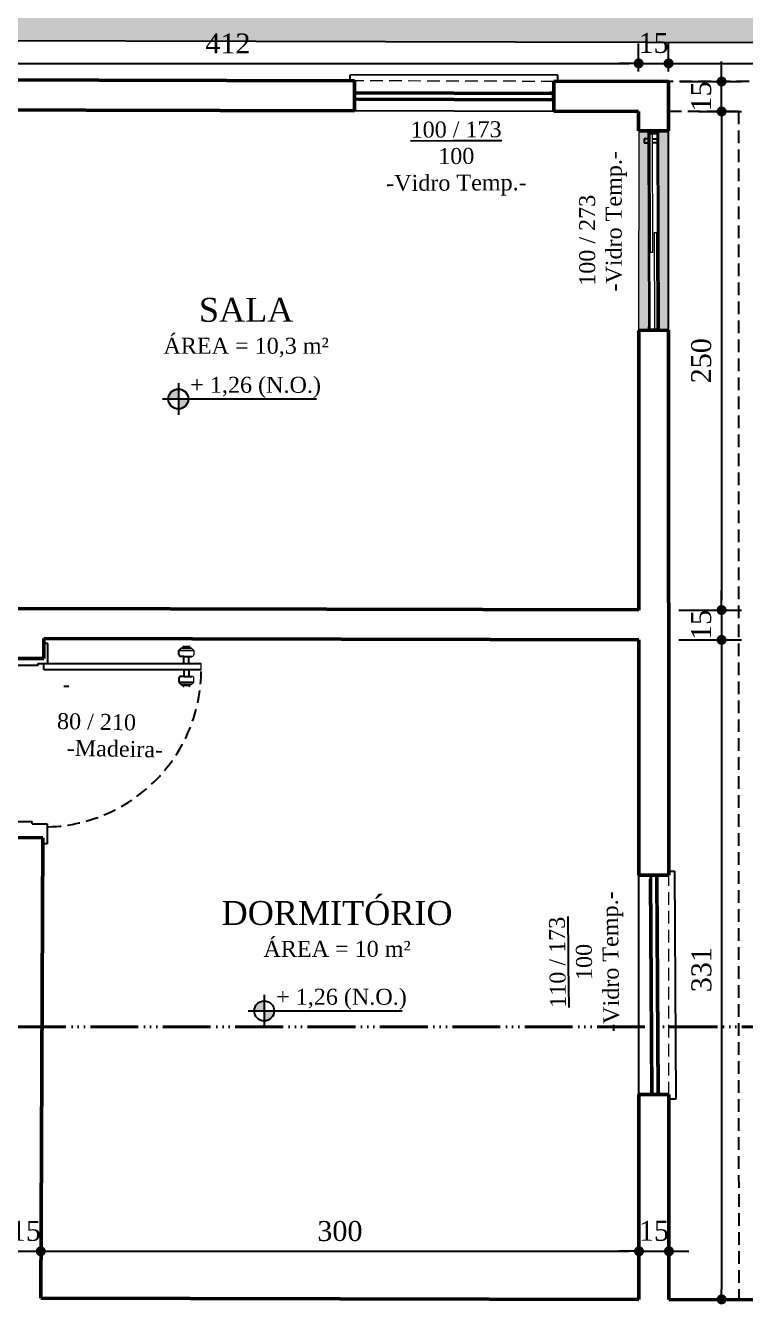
# Model space of a CAD drawing. Header units: millimetres. Extents: x 103208 to 171806, y -164 to 10038.
# Drawn here: x 114765 to 115126, y 6947 to 7588 of the extents above; entities that cross this region are included whole.
import ezdxf

# ---------------------------------------------------------------- set-up
doc = ezdxf.new("R2010")
doc.units = ezdxf.units.MM
doc.linetypes.add('ACAD_ISO06W100', pattern=[36, 24, -3, 0, -3, 0, -3, 0, -3])
doc.linetypes.add('HIDDEN', pattern=[9.525, 6.35, -3.175])
for name, color, linetype in [('ACESSORIOS', 2, 'Continuous'), ('COZINHA', 2, 'Continuous'), ('Hachuria - Moveis', 1, 'Continuous'), ('Piso', 55, 'Continuous'), ('PN010', 1, 'Continuous'), ('PORTAS', 3, 'Continuous'), ('Portas-Cotas', 2, 'Continuous'), ('Portas-Projeção', 55, 'HIDDEN'), ('Projeção Janela - Viga', 1, 'HIDDEN'), ('Texto', 2, 'Continuous')]:
    doc.layers.add(name, color=color, linetype=linetype)
for name, color, linetype, lineweight in [('Corte Planta', 4, 'ACAD_ISO06W100', 40), ('Hachura', 1, 'Continuous', 9), ('Moveis', 1, 'Continuous', 9), ('Parede Baixa', 5, 'Continuous', 50), ('Pisos Externos', 15, 'Continuous', 9), ('Portas - Janelas', 2, 'Continuous', 20), ('Projeção Janela', 15, 'HIDDEN', 9)]:
    doc.layers.add(name, color=color, linetype=linetype, lineweight=lineweight)
doc.styles.add('Valéria', font='romantic.ttf', dxfattribs={"height": 10})
doc.dimstyles.new('Cota - 50', dxfattribs={"dimtxt": 10, "dimasz": 5, "dimexe": 10, "dimexo": 20, "dimgap": 5, "dimtad": 1, "dimtxsty": 'Valéria', "dimblk": 'DOT', "dimcen": 0, "dimclrd": 12, "dimclre": 12, "dimclrt": 2, "dimazin": 2, "dimtfac": 1, "dimtix": 1, "dimtmove": 0, "dimatfit": 3, "dimldrblk": 'DOT', "dimfxl": 1, "dimarcsym": 0})

# ---------------------------------------------------------------- blocks, each defined once
blk = doc.blocks.new('_Dot')
at = {"color": 0, "linetype": 'ByBlock', "lineweight": -2}
blk.add_line((-0.5, 0), (-1, 0), dxfattribs=at)
at = {"color": 0, "linetype": 'ByBlock', "const_width": 0.5}
blk.add_lwpolyline([(-0.25, 0, 1), (0.25, 0, 1)], format="xyb", close=True, dxfattribs=at)
blk = doc.blocks.new('*D728')
at = {"color": 12, "lineweight": -2, "transparency": 16777216}
for p, q in [((115092.74, 7280.25), (115124.26, 7280.25)), ((115114.26, 7275.25), (115114.26, 6954.54)), ((115092.84, 6949.54), (115124.26, 6949.54))]:
    blk.add_line(p, q, dxfattribs=at)
at = {"layer": 'Defpoints', "color": 0, "transparency": 16777216}
for p in [(115072.74, 7280.25, 9825), (115072.84, 6949.54, 9825), (115114.26, 6949.54)]:
    blk.add_point(p, dxfattribs=at)
at = {"color": 12, "lineweight": -2, "transparency": 16777216, "xscale": 5, "yscale": 5, "zscale": 5}
for p, rotation in [((115114.26, 7280.25), 90), ((115114.26, 6949.54), 270)]:
    blk.add_blockref('_Dot', p, dxfattribs=dict(at, rotation=rotation))
at = {"color": 2, "transparency": 16777216, "insert": (115104.16, 7114.89), "char_height": 10, "attachment_point": 5, "rotation": 90, "style": 'Valéria'}
blk.add_mtext('331', dxfattribs=at)
blk = doc.blocks.new('*D730')
at = {"color": 12, "lineweight": -2, "transparency": 16777216}
for p, q in [((115114.26, 7565.25), (115114.26, 7570.25)), ((115093.55, 7560.25), (115124.26, 7560.25)), ((115114.26, 7545.23), (115114.26, 7560.25)), ((115102.66, 7545.23), (115124.26, 7545.23)), ((115114.26, 7540.23), (115114.26, 7535.23))]:
    blk.add_line(p, q, dxfattribs=at)
at = {"layer": 'Defpoints', "color": 0, "transparency": 16777216}
for p in [(115073.55, 7560.25, 9825), (115114.26, 7560.25), (115082.66, 7545.23, 9825)]:
    blk.add_point(p, dxfattribs=at)
at = {"color": 12, "lineweight": -2, "transparency": 16777216, "xscale": 5, "yscale": 5, "zscale": 5}
for p, rotation in [((115114.26, 7560.25), 270), ((115114.26, 7545.23), 90)]:
    blk.add_blockref('_Dot', p, dxfattribs=dict(at, rotation=rotation))
at = {"color": 2, "transparency": 16777216, "insert": (115104.07, 7552.74), "char_height": 10, "attachment_point": 5, "rotation": 90, "style": 'Valéria'}
blk.add_mtext('15', dxfattribs=at)
blk = doc.blocks.new('*D736')
at = {"color": 12, "lineweight": -2, "transparency": 16777216}
for p, q in [((114757.84, 6970.18), (114757.84, 6983.67)), ((114772.84, 6970.15), (114772.84, 6983.67)), ((114752.84, 6973.67), (114747.84, 6973.67)), ((114757.84, 6973.67), (114772.84, 6973.67)), ((114777.84, 6973.67), (114782.84, 6973.67))]:
    blk.add_line(p, q, dxfattribs=at)
at = {"layer": 'Defpoints', "color": 0, "transparency": 16777216}
for p in [(114772.84, 6973.67), (114757.84, 6950.18, 9825), (114772.84, 6950.15, 9825)]:
    blk.add_point(p, dxfattribs=at)
at = {"color": 12, "lineweight": -2, "transparency": 16777216, "xscale": 5, "yscale": 5, "zscale": 5}
blk.add_blockref('_Dot', (114757.84, 6973.67), dxfattribs=at)
at = {"color": 12, "lineweight": -2, "transparency": 16777216, "xscale": 5, "yscale": 5, "zscale": 5, "rotation": 180}
blk.add_blockref('_Dot', (114772.84, 6973.67), dxfattribs=at)
at = {"color": 2, "transparency": 16777216, "insert": (114765.34, 6983.86), "char_height": 10, "attachment_point": 5, "style": 'Valéria'}
blk.add_mtext('15', dxfattribs=at)
blk = doc.blocks.new('*D737')
at = {"color": 12, "lineweight": -2, "transparency": 16777216}
for p, q in [((114772.84, 6970.15), (114772.84, 6983.67)), ((115072.84, 6969.51), (115072.84, 6983.67)), ((114777.84, 6973.67), (115067.84, 6973.67))]:
    blk.add_line(p, q, dxfattribs=at)
at = {"layer": 'Defpoints', "color": 0, "transparency": 16777216}
for p in [(115072.84, 6973.67), (114772.84, 6950.15, 9825), (115072.84, 6949.51, -364076.28)]:
    blk.add_point(p, dxfattribs=at)
at = {"color": 12, "lineweight": -2, "transparency": 16777216, "xscale": 5, "yscale": 5, "zscale": 5, "rotation": 180}
blk.add_blockref('_Dot', (114772.84, 6973.67), dxfattribs=at)
at = {"color": 12, "lineweight": -2, "transparency": 16777216, "xscale": 5, "yscale": 5, "zscale": 5}
blk.add_blockref('_Dot', (115072.84, 6973.67), dxfattribs=at)
at = {"color": 2, "transparency": 16777216, "insert": (114922.84, 6983.78), "char_height": 10, "attachment_point": 5, "style": 'Valéria'}
blk.add_mtext('300', dxfattribs=at)
blk = doc.blocks.new('*D738')
at = {"color": 12, "lineweight": -2, "transparency": 16777216}
for p, q in [((115072.84, 6969.51), (115072.84, 6983.69)), ((115087.84, 6969.51), (115087.84, 6983.69)), ((115067.84, 6973.69), (115062.84, 6973.69)), ((115072.84, 6973.69), (115087.84, 6973.69)), ((115092.84, 6973.69), (115097.84, 6973.69))]:
    blk.add_line(p, q, dxfattribs=at)
at = {"layer": 'Defpoints', "color": 0, "transparency": 16777216}
for p in [(115087.84, 6973.69), (115072.84, 6949.51, -364076.28), (115087.84, 6949.51, 9825)]:
    blk.add_point(p, dxfattribs=at)
at = {"color": 12, "lineweight": -2, "transparency": 16777216, "xscale": 5, "yscale": 5, "zscale": 5}
blk.add_blockref('_Dot', (115072.84, 6973.69), dxfattribs=at)
at = {"color": 12, "lineweight": -2, "transparency": 16777216, "xscale": 5, "yscale": 5, "zscale": 5, "rotation": 180}
blk.add_blockref('_Dot', (115087.84, 6973.69), dxfattribs=at)
at = {"color": 2, "transparency": 16777216, "insert": (115080.34, 6983.88), "char_height": 10, "attachment_point": 5, "style": 'Valéria'}
blk.add_mtext('15', dxfattribs=at)
blk = doc.blocks.new('*D781')
at = {"color": 12, "lineweight": -2, "transparency": 16777216}
for p, q in [((114660.68, 7566.26), (114660.68, 7579.34)), ((115072.66, 7565.25), (115072.66, 7579.34)), ((114665.68, 7569.34), (115067.66, 7569.34))]:
    blk.add_line(p, q, dxfattribs=at)
at = {"layer": 'Defpoints', "color": 0, "transparency": 16777216}
for p in [(115072.66, 7569.34), (114660.68, 7546.26, 9825), (115072.66, 7545.25, 9825)]:
    blk.add_point(p, dxfattribs=at)
at = {"color": 12, "lineweight": -2, "transparency": 16777216, "xscale": 5, "yscale": 5, "zscale": 5, "rotation": 180}
blk.add_blockref('_Dot', (114660.68, 7569.34), dxfattribs=at)
at = {"color": 12, "lineweight": -2, "transparency": 16777216, "xscale": 5, "yscale": 5, "zscale": 5}
blk.add_blockref('_Dot', (115072.66, 7569.34), dxfattribs=at)
at = {"color": 2, "transparency": 16777216, "insert": (114866.67, 7579.34), "char_height": 10, "attachment_point": 5, "style": 'Valéria'}
blk.add_mtext('412', dxfattribs=at)
blk = doc.blocks.new('*D782')
at = {"color": 12, "lineweight": -2, "transparency": 16777216}
for p, q in [((115072.66, 7565.23), (115072.66, 7579.34)), ((115087.66, 7565.23), (115087.66, 7579.34)), ((115067.66, 7569.34), (115062.66, 7569.34)), ((115072.66, 7569.34), (115087.66, 7569.34)), ((115092.66, 7569.34), (115097.66, 7569.34))]:
    blk.add_line(p, q, dxfattribs=at)
at = {"layer": 'Defpoints', "color": 0, "transparency": 16777216}
for p in [(115087.66, 7569.34), (115072.66, 7545.23, -488710.04), (115087.66, 7545.23, -488710.04)]:
    blk.add_point(p, dxfattribs=at)
at = {"color": 12, "lineweight": -2, "transparency": 16777216, "xscale": 5, "yscale": 5, "zscale": 5}
blk.add_blockref('_Dot', (115072.66, 7569.34), dxfattribs=at)
at = {"color": 12, "lineweight": -2, "transparency": 16777216, "xscale": 5, "yscale": 5, "zscale": 5, "rotation": 180}
blk.add_blockref('_Dot', (115087.66, 7569.34), dxfattribs=at)
at = {"color": 2, "transparency": 16777216, "insert": (115080.16, 7579.53), "char_height": 10, "attachment_point": 5, "style": 'Valéria'}
blk.add_mtext('15', dxfattribs=at)
blk = doc.blocks.new('*D783')
at = {"color": 12, "lineweight": -2, "transparency": 16777216}
for p, q in [((115114.26, 7300.25), (115114.26, 7305.25)), ((115092.73, 7295.25), (115124.26, 7295.25)), ((115114.26, 7295.25), (115114.26, 7280.25)), ((115092.74, 7280.25), (115124.26, 7280.25)), ((115114.26, 7275.25), (115114.26, 7270.25))]:
    blk.add_line(p, q, dxfattribs=at)
at = {"layer": 'Defpoints', "color": 0, "transparency": 16777216}
for p in [(115072.73, 7295.25, 9825), (115072.74, 7280.25, 9825), (115114.26, 7280.25)]:
    blk.add_point(p, dxfattribs=at)
at = {"color": 12, "lineweight": -2, "transparency": 16777216, "xscale": 5, "yscale": 5, "zscale": 5}
for p, rotation in [((115114.26, 7295.25), 270), ((115114.26, 7280.25), 90)]:
    blk.add_blockref('_Dot', p, dxfattribs=dict(at, rotation=rotation))
at = {"color": 2, "transparency": 16777216, "insert": (115104.07, 7287.75), "char_height": 10, "attachment_point": 5, "rotation": 90, "style": 'Valéria'}
blk.add_mtext('15', dxfattribs=at)
blk = doc.blocks.new('*D784')
at = {"color": 12, "lineweight": -2, "transparency": 16777216}
for p, q in [((115087.66, 7580.22), (115087.66, 7579.34)), ((115588.04, 7580.2), (115588.04, 7579.34)), ((115092.66, 7569.34), (115583.04, 7569.34))]:
    blk.add_line(p, q, dxfattribs=at)
at = {"layer": 'Defpoints', "color": 0, "transparency": 16777216}
for p in [(115588.04, 7569.34), (115087.66, 7560.22, 9825), (115588.04, 7560.2)]:
    blk.add_point(p, dxfattribs=at)
at = {"color": 12, "lineweight": -2, "transparency": 16777216, "xscale": 5, "yscale": 5, "zscale": 5, "rotation": 180}
blk.add_blockref('_Dot', (115087.66, 7569.34), dxfattribs=at)
at = {"color": 12, "lineweight": -2, "transparency": 16777216, "xscale": 5, "yscale": 5, "zscale": 5}
blk.add_blockref('_Dot', (115588.04, 7569.34), dxfattribs=at)
at = {"color": 2, "transparency": 16777216, "insert": (115337.85, 7580.48), "char_height": 10, "attachment_point": 5, "style": 'Valéria'}
blk.add_mtext('500,38', dxfattribs=at)
blk = doc.blocks.new('*D1013')
at = {"color": 12, "lineweight": -2, "transparency": 16777216}
for p, q in [((115107.66, 7545.22), (115124.26, 7545.22)), ((115114.26, 7540.22), (115114.26, 7300.25)), ((115107.66, 7295.25), (115124.26, 7295.25))]:
    blk.add_line(p, q, dxfattribs=at)
at = {"layer": 'Defpoints', "color": 0, "transparency": 16777216}
for p in [(115087.66, 7545.22, -488710.04), (115087.66, 7295.25), (115114.26, 7295.25)]:
    blk.add_point(p, dxfattribs=at)
at = {"color": 12, "lineweight": -2, "transparency": 16777216, "xscale": 5, "yscale": 5, "zscale": 5}
for p, rotation in [((115114.26, 7545.22), 90), ((115114.26, 7295.25), 270)]:
    blk.add_blockref('_Dot', p, dxfattribs=dict(at, rotation=rotation))
at = {"color": 2, "transparency": 16777216, "insert": (115104.07, 7420.23), "char_height": 10, "attachment_point": 5, "rotation": 90, "style": 'Valéria'}
blk.add_mtext('250', dxfattribs=at)

msp = doc.modelspace()

# ---------------------------------------------------------------- hatches: boundary and pattern name
h = msp.add_hatch()
h.set_pattern_fill('GRASS2', color=74, scale=15, pattern_type=2)
h.set_pattern_definition([(360, (4.5, 0.3), (15, 15), [2.25, -0.45, 0.6, -0.45, 2.25, -9]), (360, (3.75, 0.75), (15, 15), [1.5, -1.125, 2.25, -1.125, 1.5, -7.5]), (360, (9, 6.75), (15, 15), [1.875, -0.75, 1.875, -10.5]), (360, (1.5, 9.75), (15, 15), [0.75, -1.5, 0.75, -12]), (90, (3, 9.75), (-15, 15), [1.35, -13.65]), (90, (7.5, 0.75), (-15, 15), [1.5, -13.5]), (90, (11.25, 6.75), (-15, 15), [1.5, -13.5]), (45, (9.45, 0.6), (1e-14, 15), [1.5, -19.7132034]), (135, (5.55, 0.6), (-15, 1e-14), [1.5, -19.7132034]), (63.434949, (9, 0.675), (8e-10, 15), [1.5, -32.0410197]), (75.9637565, (8.25, 0.75), (5e-10, 15), [1.5, -60.3465844]), (75.9637565, (12, 6.75), (5e-10, 15), [1.2, -60.6465844]), (75.9637565, (3.3, 9.75), (5e-10, 15), [1.05, -60.7965844]), (104.0362435, (6.75, 0.75), (-5e-10, 15), [1.5, -60.3465844]), (104.0362435, (10.5, 6.75), (-5e-10, 15), [1.2, -60.6465844]), (104.0362435, (2.7, 9.75), (-5e-10, 15), [1.05, -60.7965844]), (116.565051, (6, 0.675), (-6e-09, 15), [1.5, -32.041002])])
h.paths.add_polyline_path([(115558.74286, 7055.28943), (115588.89213, 7055.28943), (115588.89213, 7105.34423), (115558.74286, 7105.34423)])
h.paths.add_polyline_path([(115588.62067, 7255.34398), (115561.6835, 7255.39765), (115561.6835, 7305.34616), (115588.62067, 7305.29249)])
h.paths.add_polyline_path([(115147.70183, 7465.01001), (115588.3536, 7465.01001), (115588.34842, 7405.34374), (115147.69665, 7405.34374)])
h.paths.add_polyline_path([(115147.57019, 7579.80891), (114118.99809, 7582.27768), (114119.06417, 7712.59049), (115147.63613, 7710.11433)])
h.paths.add_polyline_path([(115285.17916, 7653.68543), (115285.17916, 7622.27658), (115175.65863, 7622.27658), (115175.65863, 7653.68543)], flags=16)
h.paths.add_polyline_path([(115147.63613, 7710.11433), (115147.65256, 7564.61019), (115588.03987, 7565.4095), (115588.05832, 7589.5626), (115549.0546, 7618.68891), (115519.67202, 7637.22823), (115484.34953, 7656.17906), (115444.76615, 7673.57072), (115403.55146, 7687.79001), (115364.74822, 7697.83994), (115325.6572, 7704.88435), (115289.95946, 7708.722)])
at = {"layer": 'Pisos Externos'}
h = msp.add_hatch(dxfattribs=at)
h.set_pattern_fill('AR-SAND', color=256, scale=0.05, angle=225.08857545)
h.set_pattern_definition([(262.5885755, (121935.07, -56523.2945), (1.78949214, -1.67100301), [0, -1.9304, 0, -2.159, 0, -2.06375]), (232.5885755, (121935.07, -56523.2945), (0.95142842, -4.12219834), [0, -1.0414, 0, -1.7399, 0, -0.66675]), (192.5885755, (121936.173, -56522.1882), (-2.78716461, -2.80597368), [0, -0.635, 0, -2.286, 0, -2.9845]), (182.5885755, (121936.173, -56522.1882), (-1.90601143, -3.49070464), [0, -0.3175, 0, -1.4986, 0, -1.7145])])
h.paths.add_polyline_path([(115087.37865, 7435.49535), (115087.66404, 7535.4903), (115082.47889, 7535.50093), (115082.48161, 7532.53551), (115082.70953, 7435.48884), (115082.37867, 7435.48361)])
h.paths.add_polyline_path([(115077.78893, 7435.49253), (115077.70884, 7435.77599), (115077.48162, 7532.52377), (115077.47895, 7535.51118), (115072.99044, 7535.52038), (115072.78894, 7435.48079)])
at = {"layer": 'Portas - Janelas'}
h = msp.add_hatch(color=256, dxfattribs=at)
edge = h.paths.add_edge_path()
edge.add_arc((114841.84034, 7401.05821), 5, 90, 180)
edge.add_line((114836.84034, 7401.05821), (114841.84034, 7401.05821))
edge.add_line((114841.84034, 7401.05821), (114841.84034, 7406.05821))
edge = h.paths.add_edge_path()
edge.add_arc((114841.84034, 7401.05821), 5, 270, 360)
edge.add_line((114846.84034, 7401.05821), (114841.84034, 7401.05821))
edge.add_line((114841.84034, 7401.05821), (114841.84034, 7396.05821))
h = msp.add_hatch(color=256, dxfattribs=at)
edge = h.paths.add_edge_path()
edge.add_arc((114884.88069, 7094.22383), 5, 90, 180)
edge.add_line((114879.88069, 7094.22383), (114884.88069, 7094.22383))
edge.add_line((114884.88069, 7094.22383), (114884.88069, 7099.22383))
edge = h.paths.add_edge_path()
edge.add_arc((114884.88069, 7094.22383), 5, 270, 360)
edge.add_line((114889.88069, 7094.22383), (114884.88069, 7094.22383))
edge.add_line((114884.88069, 7094.22383), (114884.88069, 7089.22383))

# ---------------------------------------------------------------- linework, layer by layer
msp.add_line((114118.63052, 7582.27856, 134458.76029), (115147.57019, 7579.80891, 134458.76029))
at = {"layer": 'ACESSORIOS'}
for p, q in [((114927.96097, 7560.5478, 9825), (114927.96494, 7563.54724, 9825)), ((115032.07899, 7563.36048, 9825), (114927.96494, 7563.54724, 9825)), ((115030.075, 7545.29746, 9825), (114930.1156, 7545.60196, 9825)), ((114776.32866, 7278.48298, 9825), (114774.3644, 7278.48298, 9825)), ((115087.77316, 7164.24005, -488710.04118), (115090.74877, 7164.23612, -488710.04118)), ((115091.41058, 7050.20362, -488710.04118), (115090.74877, 7164.23612, -488710.04118)), ((115072.80608, 7052.23786, -488710.04118), (115072.77375, 7162.23786, -488710.04118))]:
    msp.add_line(p, q, dxfattribs=at)
at = {"layer": 'ACESSORIOS', "color": 2, "linetype": 'Continuous'}
msp.add_line((114776.32866, 7268.48298, 9825), (114776.32866, 7278.48298, 9825), dxfattribs=at)
at = {"layer": 'Corte Planta'}
msp.add_line((115765.52896, 7086.27779), (112706.99498, 7086.27779), dxfattribs=at)
at = {"layer": 'COZINHA'}
for p, q in [((115032.07494, 7560.2926, 9825), (115032.07899, 7563.36048, 9825)), ((115087.80668, 7050.20838, -488710.04118), (115091.41058, 7050.20362, -488710.04118))]:
    msp.add_line(p, q, dxfattribs=at)
at = {"layer": 'Hachura'}
for p, q in [((114930.07444, 7555.07377, 9825), (114932.00107, 7555.07395, 9825)), ((114930.50112, 7554.57381, 9825), (114932.00112, 7554.57395, 9825)), ((114930.5014, 7551.57381, 9825), (114930.50112, 7554.57381, 9825)), ((114930.07444, 7551.07377, 9825), (114932.00144, 7551.07395, 9825)), ((114930.50117, 7554.07381, 9825), (115029.60638, 7553.71622, 9825)), ((114930.50135, 7552.07381, 9825), (115029.60656, 7551.71622, 9825)), ((114930.5014, 7551.57381, 9825), (114932.0014, 7551.57395, 9825)), ((115078.27386, 7162.24006, -488710.04118), (115078.27405, 7160.22106, -488710.04118)), ((115078.77391, 7161.72111, -488710.04118), (115081.77391, 7161.72139, -488710.04118)), ((115078.77391, 7161.72111, -488710.04118), (115078.77405, 7160.22111, -488710.04118)), ((115079.86875, 7052.71842, -488710.04118), (115079.27391, 7161.72116, -488710.04118)), ((115081.86875, 7052.7186, -488710.04118), (115081.26849, 7161.72134, -488710.04118)), ((115081.77391, 7161.72139, -488710.04118), (115081.77405, 7160.22139, -488710.04118)), ((115082.27386, 7162.25384, -488710.04118), (115082.27405, 7160.22143, -488710.04118))]:
    msp.add_line(p, q, dxfattribs=at)
at = {"layer": 'Hachura', "elevation": -488710.04118}
for points in [[(115078.61784, 7474.52628), (115078.4781, 7534.02612)], [(115079.47809, 7534.02846), (115079.61783, 7474.52863), (115078.61784, 7474.52628)], [(115080.70849, 7435.92947), (115080.59435, 7484.53095), (115081.59434, 7484.5333), (115081.70849, 7435.93181)]]:
    msp.add_lwpolyline(points, dxfattribs=at)
at = {"layer": 'Hachuria - Moveis'}
for p, q in [((115030.07444, 7554.71626, 9825), (115028.10628, 7554.71608, 9825)), ((115029.60633, 7554.21622, 9825), (115028.10633, 7554.21608, 9825)), ((115029.60661, 7551.21622, 9825), (115029.60633, 7554.21622, 9825)), ((115029.60661, 7551.21622, 9825), (115028.10661, 7551.21608, 9825)), ((115030.07444, 7550.71626, 9825), (115028.10665, 7550.71608, 9825)), ((115077.47467, 7535.48346, -488710.04118), (115077.48169, 7532.49604, -488710.04118)), ((115082.47471, 7535.47321, -488710.04118), (115082.48167, 7532.50778, -488710.04118)), ((115077.98169, 7532.49721, -488710.04118), (115077.48169, 7532.49604, -488710.04118)), ((115081.97815, 7534.0066, -488710.04118), (115077.97816, 7533.99721, -488710.04118)), ((115077.97816, 7533.99721, -488710.04118), (115077.98169, 7532.49721, -488710.04118)), ((115081.97815, 7534.0066, -488710.04118), (115081.98167, 7532.50661, -488710.04118)), ((115081.98167, 7532.50661, -488710.04118), (115082.48167, 7532.50778, -488710.04118)), ((115078.20497, 7437.42359, -488710.04118), (115077.70498, 7437.42242, -488710.04118)), ((115077.70952, 7435.48551, -488710.04118), (115077.70498, 7437.42242, -488710.04118)), ((115078.2085, 7435.92359, -488710.04118), (115078.20497, 7437.42359, -488710.04118)), ((115082.20849, 7435.93299, -488710.04118), (115078.2085, 7435.92359, -488710.04118)), ((115082.20496, 7437.43298, -488710.04118), (115082.70496, 7437.43416, -488710.04118)), ((115082.20849, 7435.93299, -488710.04118), (115082.20496, 7437.43298, -488710.04118)), ((115082.70953, 7435.48884, -488710.04118), (115082.70496, 7437.43416, -488710.04118)), ((115078.8688, 7052.23676, -488710.04118), (115078.86862, 7054.21832, -488710.04118)), ((115079.36875, 7052.71837, -488710.04118), (115079.36862, 7054.21837, -488710.04118)), ((115082.36875, 7052.71865, -488710.04118), (115082.36862, 7054.21865, -488710.04118)), ((115082.8688, 7052.25054, -488710.04118), (115082.86862, 7054.21869, -488710.04118)), ((115079.36875, 7052.71837, -488710.04118), (115082.36875, 7052.71865, -488710.04118))]:
    msp.add_line(p, q, dxfattribs=at)
for centre in [(114841.84034, 7401.05821), (114884.88069, 7094.22383)]:
    msp.add_circle(centre, 5, dxfattribs=at)
at = {"layer": 'Moveis'}
for p, q in [((114932.00107, 7555.07395, 9825), (114932.00112, 7554.57395, 9825)), ((115028.10628, 7554.71608, 9825), (115028.10633, 7554.21608, 9825)), ((114932.0014, 7551.57395, 9825), (114932.00144, 7551.07395, 9825)), ((115028.10661, 7551.21608, 9825), (115028.10665, 7550.71608, 9825)), ((115078.77405, 7160.22111, -488710.04118), (115078.27405, 7160.22106, -488710.04118)), ((115082.27405, 7160.22143, -488710.04118), (115081.77405, 7160.22139, -488710.04118)), ((115079.36862, 7054.21837, -488710.04118), (115078.86862, 7054.21832, -488710.04118)), ((115082.86862, 7054.21869, -488710.04118), (115082.36862, 7054.21865, -488710.04118))]:
    msp.add_line(p, q, dxfattribs=at)
at = {"layer": 'Parede Baixa'}
for p, q in [((114930.1156, 7545.60196, 9825), (114930.11119, 7560.60202, 9825)), ((115030.07414, 7545.29746, 9825), (115030.11105, 7560.3569, 9825)), ((115087.65677, 7560.21585, -488710.04118), (115087.66404, 7535.4903, -488710.04118)), ((115072.66117, 7545.25256, -239442.52059), (115072.66404, 7535.48589, -239442.52059)), ((115072.66118, 7545.22511, -488710.04118), (115072.66404, 7535.48589, -488710.04118)), ((115072.66404, 7535.48589, -364076.28088), (115087.66404, 7535.4903, -488710.04118)), ((115072.69343, 7435.4859, -364076.28088), (115087.69343, 7435.49031, -488710.04118)), ((115072.69343, 7435.4859, -488710.04118), (115072.73466, 7295.22418, -488710.04118)), ((115087.69343, 7435.49031, -488710.04118), (115087.77375, 7162.24227, -488710.04118)), ((114774.32866, 7270.98298, 9825), (114774.37632, 7280.98291, 9825)), ((115072.73906, 7280.25157, -488710.04118), (115072.77375, 7162.23786, -488710.04118)), ((114759.31505, 7271.01376, 9825), (114774.32866, 7270.98298, 9825)), ((114702.50135, 7181.2213, -114808.76029), (114773.93677, 7181.07487, -114808.76029)), ((114772.83608, 6950.15316, -114808.76029), (114773.93677, 7181.07487, -114808.76029)), ((115072.77375, 7162.23786, -488710.04118), (115087.77375, 7162.24227, -488710.04118)), ((115072.80608, 7052.23786, -488710.04118), (115087.80608, 7052.24227, -488710.04118)), ((115072.80608, 7052.23786, -364076.28088), (115072.83628, 6949.51478, -364076.28088)), ((115087.80608, 7052.24227, -488710.04118), (115087.83629, 6949.48403, -488710.04118)), ((114772.83608, 6950.15316, 9825), (115072.83627, 6949.53821, 9825)), ((115087.83628, 6949.50747, 9825), (115203.24635, 6949.2709, 9825))]:
    msp.add_line(p, q, dxfattribs=at)
at = {"layer": 'Parede Baixa', "elevation": 9825}
for points in [[(114481.33516, 7561.70204), (114930.11119, 7560.60202)], [(115030.11105, 7560.3569), (115087.65677, 7560.21585)], [(114660.67613, 7546.2624), (114930.1156, 7545.60196)], [(115030.07428, 7545.35695), (115072.66117, 7545.25256)], [(114759.44782, 7296.01954), (115072.73465, 7295.25163)], [(114774.37632, 7280.98291), (115072.73906, 7280.25157)]]:
    msp.add_lwpolyline(points, dxfattribs=at)
at = {"layer": 'Piso'}
for p, q in [((114932.00107, 7555.07395, 9825), (115028.10628, 7554.71608, 9825)), ((114932.00112, 7554.57395, 9825), (115028.10633, 7554.21608, 9825)), ((114932.0014, 7551.57395, 9825), (115028.10661, 7551.21608, 9825)), ((114932.00144, 7551.07395, 9825), (115028.10665, 7550.71608, 9825)), ((115077.48162, 7532.52377, -488710.04118), (115077.70952, 7435.48737, -488710.04118)), ((115078.2085, 7435.92359, -488710.04118), (115077.98162, 7532.52495, -488710.04118)), ((115081.98161, 7532.53434, -488710.04118), (115082.20849, 7435.93299, -488710.04118)), ((115082.48161, 7532.53551, -488710.04118), (115082.70953, 7435.48884, -488710.04118)), ((115078.86862, 7054.21832, -488710.04118), (115078.27405, 7160.22106, -488710.04118)), ((115079.36862, 7054.21837, -488710.04118), (115078.77405, 7160.22111, -488710.04118)), ((115082.36862, 7054.21865, -488710.04118), (115081.77405, 7160.22139, -488710.04118)), ((115082.86862, 7054.21869, -488710.04118), (115082.27405, 7160.22143, -488710.04118))]:
    msp.add_line(p, q, dxfattribs=at)
at = {"layer": 'PN010'}
for p, q in [((115087.69343, 7435.49031, -488710.04118), (115087.66404, 7535.4903, -488710.04118)), ((115078.48411, 7531.46625, -488710.04118), (115075.48411, 7531.46384, -488710.04118)), ((115075.48411, 7531.46384, -488710.04118), (115075.48571, 7529.46384, -488710.04118)), ((115075.48571, 7529.46384, -488710.04118), (115078.48879, 7529.47089, -488710.04118)), ((115079.48411, 7531.46705, -488710.04118), (115082.48411, 7531.46946, -488710.04118)), ((115082.48571, 7529.46946, -488710.04118), (115079.48882, 7529.46242, -488710.04118)), ((115082.48411, 7531.46946, -488710.04118), (115082.48571, 7529.46946, -488710.04118)), ((114841.84034, 7409.05821), (114841.84034, 7393.05821)), ((114833.84034, 7401.05821), (114911.07009, 7401.05821)), ((114884.88069, 7102.22383), (114884.88069, 7086.22383)), ((114876.88069, 7094.22383), (114954.11045, 7094.22383))]:
    msp.add_line(p, q, dxfattribs=at)
at = {"layer": 'PORTAS', "color": 2, "linetype": 'Continuous'}
for p, q in [((114842.147, 7274.98298, 9825), (114843.29344, 7276.12943, 9825)), ((114842.147, 7272.98298, 9825), (114842.147, 7274.98298, 9825)), ((114842.21488, 7275.05087, 9825), (114842.28277, 7274.98298, 9825)), ((114844.647, 7271.98298, 9825), (114843.147, 7271.98298, 9825)), ((114843.29344, 7276.12943, 9825), (114844.147, 7276.48298, 9825)), ((114844.147, 7276.48298, 9825), (114847.647, 7276.48298, 9825)), ((114844.647, 7276.98298, 9825), (114847.147, 7276.98298, 9825)), ((114844.647, 7271.98298, 9825), (114847.147, 7271.98298, 9825)), ((114844.647, 7268.48298, 9825), (114844.647, 7271.98298, 9825)), ((114847.147, 7271.98298, 9825), (114848.647, 7271.98298, 9825)), ((114847.147, 7268.48298, 9825), (114847.147, 7271.98298, 9825)), ((114771.32866, 7267.48298, 9825), (114757.32866, 7267.48298, 9825)), ((114771.32866, 7268.48298, 9825), (114771.32866, 7267.48298, 9825)), ((114771.32866, 7268.48298, 9825), (114776.32866, 7268.48298, 9825)), ((114774.32866, 7265.48298, 9825), (114774.32866, 7268.48298, 9825)), ((114774.32866, 7268.48298, 9825), (114853.32866, 7268.48298, 9825)), ((114774.32866, 7265.48298, 9825), (114853.32866, 7265.48298, 9825)), ((114842.147, 7260.98298, 9825), (114842.147, 7258.98298, 9825)), ((114844.647, 7261.98298, 9825), (114843.147, 7261.98298, 9825)), ((114844.647, 7265.48298, 9825), (114844.647, 7261.98298, 9825)), ((114844.647, 7261.98298, 9825), (114847.147, 7261.98298, 9825)), ((114847.147, 7265.48298, 9825), (114847.147, 7261.98298, 9825)), ((114847.147, 7261.98298, 9825), (114848.647, 7261.98298, 9825)), ((114784.42996, 7257.11089, 134458.76029), (114786.92996, 7257.11089, 134458.76029)), ((114842.147, 7258.98298, 9825), (114843.29344, 7257.83654, 9825)), ((114842.147, 7258.98298, 9825), (114849.647, 7258.98298, 9825)), ((114843.29344, 7257.83654, 9825), (114844.147, 7257.48298, 9825)), ((114844.147, 7257.48298, 9825), (114847.647, 7257.48298, 9825)), ((114768.54764, 7189.02197, 9825), (114756.51444, 7189.02197, 9825)), ((114768.54764, 7188.0204, 9825), (114768.54764, 7189.02197, 9825)), ((114768.54764, 7188.0204, 9825), (114775.96322, 7188.0204, 9825)), ((114775.96322, 7188.0204, 9825), (114775.96322, 7178.0204, 9825)), ((114775.96322, 7178.0204, 9825), (114773.92221, 7178.0204, 9825))]:
    msp.add_line(p, q, dxfattribs=at)
for centre, radius, start, end in [((114843.147, 7272.98298, 9825), 1, 180, 270), ((114844.647, 7276.48298, 9825), 0.5, 90, 180), ((114847.147, 7276.48298, 9825), 0.5, 0, 90), ((114843.147, 7260.98298, 9825), 1, 90, 180), ((114844.647, 7257.48298, 9825), 0.5, 180, 270), ((114847.147, 7257.48298, 9825), 0.5, 270, 0)]:
    msp.add_arc(centre, radius, start, end, dxfattribs=at)
at = {"layer": 'Portas - Janelas'}
for p, q in [((115072.78539, 7435.48592, -488710.04118), (115072.99044, 7535.52038, -488710.04118)), ((114848.50055, 7276.12943, 9825), (114848.647, 7275.98298, 9825)), ((114848.647, 7275.98298, 9825), (114849.647, 7274.98298, 9825)), ((114849.647, 7274.98298, 9825), (114849.647, 7272.90292, 9825)), ((114853.32866, 7265.48298, 9825), (114853.32866, 7268.48298, 9825)), ((114849.647, 7258.98298, 9825), (114849.647, 7261.11258, 9825)), ((114848.50055, 7257.83654, 9825), (114848.647, 7257.98298, 9825)), ((114848.647, 7257.98298, 9825), (114849.647, 7258.98298, 9825))]:
    msp.add_line(p, q, dxfattribs=at)
at = {"layer": 'Portas - Janelas', "color": 2, "linetype": 'Continuous'}
for p, q in [((114842.147, 7274.98298, 9825), (114849.647, 7274.98298, 9825)), ((114843.147, 7275.98298, 9825), (114848.647, 7275.98298, 9825)), ((114848.50055, 7276.12943, 9825), (114847.647, 7276.48298, 9825)), ((114843.147, 7257.98298, 9825), (114848.647, 7257.98298, 9825)), ((114848.50055, 7257.83654, 9825), (114847.647, 7257.48298, 9825))]:
    msp.add_line(p, q, dxfattribs=at)
at = {"layer": 'Portas - Janelas'}
for centre, radius, start, end in [((114848.6627, 7272.9694, 9825), 0.98654, 269.08815212, 356.13605368), ((114848.731, 7261.06984, 9825), 0.917, 2.6710001, 95.25582604)]:
    msp.add_arc(centre, radius, start, end, dxfattribs=at)
at = {"layer": 'Portas-Projeção'}
msp.add_arc((114774.32866, 7265.48298, 9825), 79, 271.75221557, 0, dxfattribs=at)
at = {"layer": 'Projeção Janela'}
for p, q in [((115030.1109, 7560.29742, 9825), (114930.11119, 7560.60202, 9825)), ((115087.80608, 7052.24227, -488710.04118), (115087.77375, 7162.24227, -488710.04118))]:
    msp.add_line(p, q, dxfattribs=at)
at = {"layer": 'Projeção Janela - Viga'}
for p, q in [((115137.65677, 7560.23055, -488710.04118), (115087.65677, 7560.21585, -488710.04118)), ((115122.66118, 7545.22614, -488710.04118), (115087.66118, 7545.21585, -488710.04118)), ((115122.66118, 7545.22614, -488710.04118), (115122.8363, 6949.43572, -488710.04118))]:
    msp.add_line(p, q, dxfattribs=at)

# ---------------------------------------------------------------- texts
at = {"layer": 'Portas-Cotas', "char_height": 8, "attachment_point": 1, "style": 'Valéria'}
for s, insert, rotation in [('\\pxqc;{\\L100 / 173\\P}100\\P-Vidro Temp.-', (114906.09852, 7539.78505), 0.33563442), ('\\pxqc;{\\L110 / 173\\P}100\\P-Vidro Temp.-', (115028.83935, 7043.55795, -249267.52059), 90.69731167)]:
    msp.add_mtext_dynamic_manual_height_columns(s, width=150, gutter_width=50, heights=[0], dxfattribs=dict(at, insert=insert, rotation=rotation))
at = {"layer": 'Portas-Cotas', "char_height": 8, "attachment_point": 5, "style": 'Valéria'}
for s, insert, rotation in [('\\pxi-2.3669;100 / 273\\P\\pi0;-Vidro Temp.-', (115054.80216, 7490.12084, -9825), 90.07942824), ('\\pxi-2.3669;80 / 210\\P\\pi0;-Madeira-', (114810.13534, 7232.31039), 358.92549901)]:
    msp.add_mtext(s, dxfattribs=dict(at, insert=insert, rotation=rotation))
at = {"layer": 'Portas-Cotas', "char_height": 12, "attachment_point": 2, "style": 'Valéria'}
for s, insert in [('SALA\\P{\\H0.6667x;ÁREA = 10,3 m²}', (114875.81948, 7451.76743)), ('DORMITÓRIO\\P{\\H0.6667x;ÁREA = 10 m²}', (114921.42854, 7149.32987, -9825))]:
    msp.add_mtext(s, dxfattribs=dict(at, insert=insert))
at = {"layer": 'Texto', "char_height": 8, "attachment_point": 1, "style": 'Valéria'}
for insert in [(114847.80382, 7412.16472), (114890.84418, 7105.33034)]:
    msp.add_mtext('+ 1,26 (N.O.)', dxfattribs=dict(at, insert=insert))

# ---------------------------------------------------------------- dimensions: what is measured, and where the dimension line sits
for base, p1, p2, picture, middle in [((115588.03655, 7569.33822), (115087.65677, 7560.21585, 9825), (115588.03655, 7560.20217), '*D784', (115337.84666, 7580.48467)), ((115087.66118, 7569.33822), (115072.66118, 7545.22511, -488710.04118), (115087.66118, 7545.22952, -488710.04118), '*D782', (115080.16118, 7579.53052))]:
    dim = msp.add_linear_dim(base=base, p1=p1, p2=p2, dimstyle='Cota - 50')
    dim.commit()
    dim.dimension.update_dxf_attribs({"geometry": picture, "text_midpoint": middle})
dim = msp.add_linear_dim(base=(115072.66117, 7569.33822), p1=(114660.67613, 7546.2624, 9825), p2=(115072.66117, 7545.25256, 9825), text='412', dimstyle='Cota - 50')
dim.commit()
dim.dimension.update_dxf_attribs({"geometry": '*D781', "text_midpoint": (114866.66865, 7579.33822)})
for base, p1, p2, text, picture, middle in [((115114.26274, 7560.25043), (115082.66118, 7545.22805, 9825), (115073.5481, 7560.25043, 9825), '15', '*D730', (115104.07043, 7552.73924)), ((115114.26274, 7295.25163), (115087.66118, 7545.21585, -488710.04118), (115087.66118, 7295.25163), '250', '*D1013', (115104.07043, 7420.23374)), ((115114.26274, 6949.53821), (115072.73906, 7280.25157, 9825), (115072.83627, 6949.53821, 9825), '331', '*D728', (115104.15919, 7114.89489))]:
    dim = msp.add_linear_dim(base=base, p1=p1, p2=p2, angle=90, text=text, dimstyle='Cota - 50')
    dim.commit()
    dim.dimension.update_dxf_attribs({"geometry": picture, "text_midpoint": middle})
dim = msp.add_linear_dim(base=(115114.26274, 7280.25157), p1=(115072.73465, 7295.25163, 9825), p2=(115072.73906, 7280.25157, 9825), angle=90, dimstyle='Cota - 50')
dim.commit()
dim.dimension.update_dxf_attribs({"geometry": '*D783', "text_midpoint": (115104.07043, 7287.7516)})
for base, p1, p2, picture, middle in [((114772.83608, 6973.66926), (114757.83605, 6950.18391, 9825), (114772.83608, 6950.15316, 9825), '*D736', (114765.33606, 6983.86156)), ((115072.83628, 6973.66926), (114772.83608, 6950.15316, 9825), (115072.83628, 6949.51478, -364076.28088), '*D737', (114922.83618, 6983.7802)), ((115087.83628, 6973.68975), (115072.83628, 6949.51478, -364076.28088), (115087.83628, 6949.50747, 9825), '*D738', (115080.33628, 6983.88206))]:
    dim = msp.add_linear_dim(base=base, p1=p1, p2=p2, dimstyle='Cota - 50', override={"dimtmove": 1})
    dim.commit()
    dim.dimension.update_dxf_attribs({"geometry": picture, "text_midpoint": middle})

doc.saveas('drawing.dxf')
